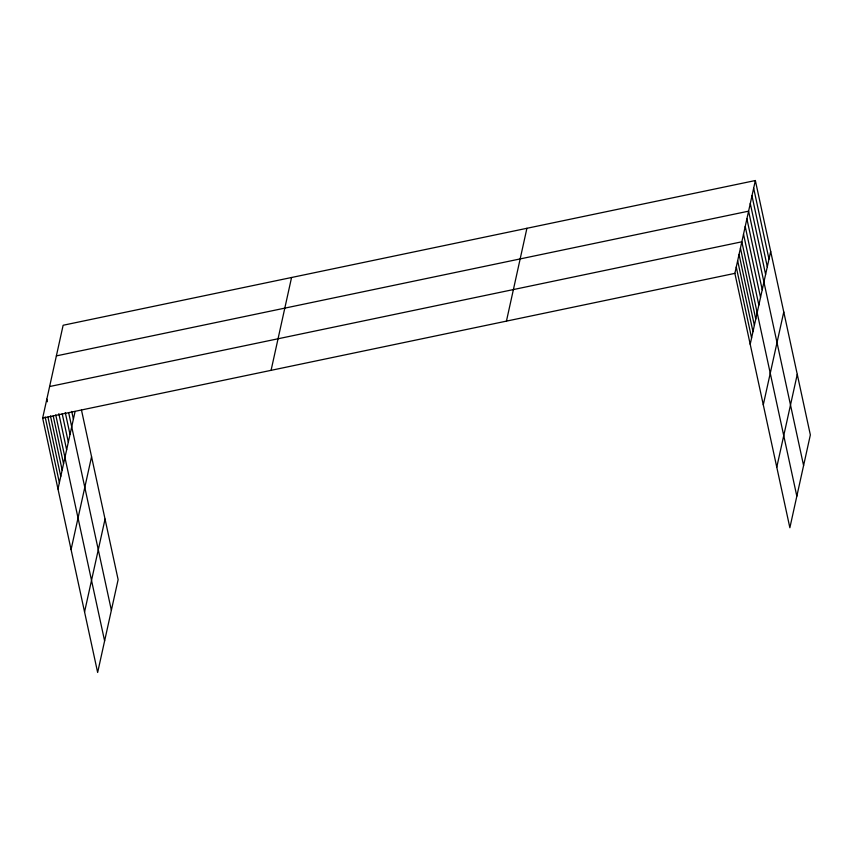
<?xml version="1.0" encoding="UTF-8"?>
<svg xmlns="http://www.w3.org/2000/svg" width="853" height="853" viewBox="0 0 853 853"><rect width="100%" height="100%" fill="white"/><g stroke="black" fill="none" stroke-linecap="round" stroke-linejoin="round"><path stroke-width="1.28" d="M81.472 410.037L118.13 579.635L97.647 672.473L42.65 418.098L63.133 325.26L755.353 180.527L810.35 434.902L789.867 527.74L734.87 273.365L755.353 180.527M57.983 489.014L75.085 411.487M71.076 549.556L91.559 456.707M84.554 611.932L105.047 519.093M271.083 370.341L291.566 277.492M506.437 321.133L526.919 228.284M750.192 344.281L770.685 251.432M763.286 404.823L783.768 311.974M776.774 467.199L797.256 374.36M56.373 355.893L748.593 211.16L803.59 465.535M49.613 386.537L741.833 241.804L796.83 496.179M42.65 418.098L734.87 273.365M753.657 188.182L768.99 259.088M751.973 195.849L767.305 266.754M750.277 203.504L765.61 274.41M746.897 218.826L762.23 289.732M745.213 226.482L760.545 297.388M743.517 234.138L758.85 305.054M740.436 248.116L755.769 319.022M739.039 254.429L754.372 325.334M737.653 260.741L752.986 331.646M736.256 267.053L751.589 337.959M71.727 411.413L73.401 419.143M68.645 412.617L111.37 610.268M65.276 412.543L70.021 434.465M62.194 413.758L68.325 442.121M58.836 413.684L66.641 449.787M55.744 414.899L104.61 640.912M53.238 416.051L63.548 463.755M46.83 399.161L47.384 401.742M50.455 415.923L62.162 470.067M47.949 417.074L60.766 476.379M45.156 416.946L59.379 482.691"/></g></svg>
